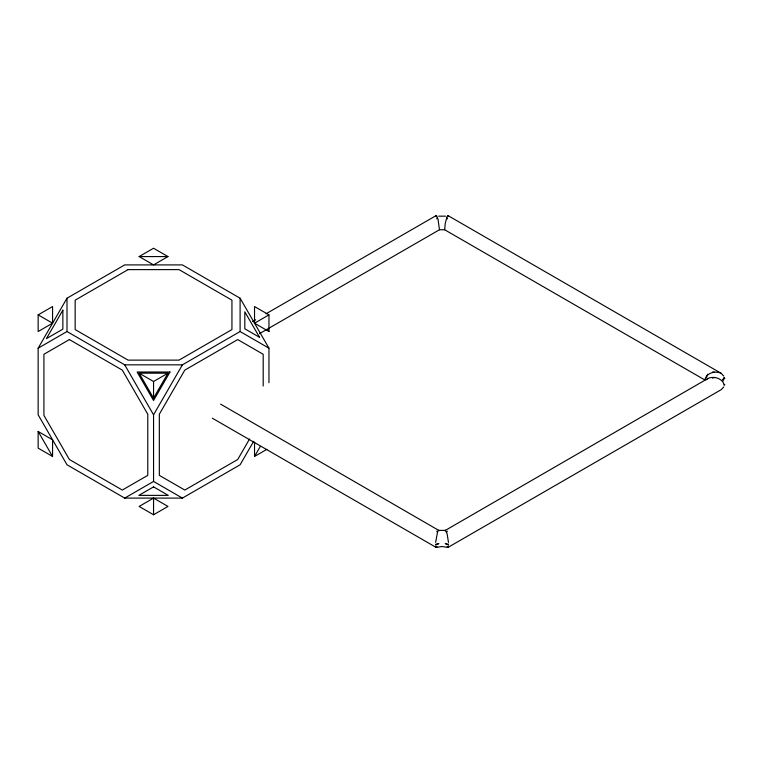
<?xml version="1.0" encoding="UTF-8"?>
<svg xmlns="http://www.w3.org/2000/svg" width="763" height="763" viewBox="0 0 763 763"><rect width="100%" height="100%" fill="white"/><g stroke="black" fill="none" stroke-linecap="round" stroke-linejoin="round"><path stroke-width="1.14" d="M721.273 373.374C715.522 370.398 705.966 372.954 704.888 379.993L444.667 229.758L445.239 223.425L447.108 216.349L447.986 215.586L721.273 373.374L723.753 376.064M435.644 542.407L437.514 532.116L438.487 530.237L439.192 530.647M448.482 545.86L447.986 547.414L442.063 546.518L436.14 547.414L212.352 418.21M446.66 532.288L446.727 532.145A8.174 2.031 -79.6 0 1 447.376 531.191M722.799 381.233L723.753 379.516M253.65 441.329L240.107 464.781L182.405 498.096L124.703 498.096L67.001 464.781L38.15 414.814L38.15 348.186L67.001 298.219L124.703 264.904L182.405 264.904L240.107 298.219L268.957 348.186L268.957 382.692M153.554 398.152L167.974 373.174L139.124 373.174L153.554 398.152L153.554 381.5L139.124 373.174M124.703 498.096L153.554 481.443L153.554 414.814L182.405 364.838L240.107 331.533L268.957 348.186M249.558 438.983L237.713 459.507L184.799 490.056L159.324 475.349L159.324 414.242L184.799 370.122L237.713 339.573L263.187 354.28L263.187 386.011M266.897 449.321L254.527 456.455L260.297 446.46M435.835 216.091L436.541 215.681L438.019 219.219L439.459 229.758L259.468 333.679M444.924 530.647L707.692 378.62C713.128 375.901 721.025 377.819 723.753 383.484M723.753 386.936L721.273 389.626L447.986 547.414M437.466 217.436L437.399 217.531A8.174 2.031 -79.6 0 0 436.751 218.914M436.541 547.319L437.008 546.651M706.166 379.821L707.692 378.62M38.15 314.871L52.571 306.545L52.571 323.197L38.15 331.533L38.15 314.871L52.571 323.197M139.124 256.568L153.554 248.242L167.974 256.568L153.554 264.904L139.124 256.568L167.974 256.568M38.15 348.186L67.001 331.533L67.001 298.219M252.572 321.566L255.672 319.783M265.982 313.831L436.14 215.586M153.554 381.5L167.974 373.174M254.527 323.197L268.957 314.871L268.957 331.533L254.527 323.197L254.527 306.545L268.957 314.871M153.554 498.096L139.124 506.432L153.554 514.758L167.974 506.432L153.554 498.096L153.554 514.758M724.087 385.248L724.85 384.8L723.515 384.027M445.487 216.167L438.639 216.167M714.74 377.513L714.53 377.532A8.174 6.352 -28.9 0 0 712.508 378.124M439.068 530.39L445.048 530.39M439.459 229.758L444.667 229.758M67.001 331.533L124.703 364.838L182.405 364.838M445.239 530.151L447.108 533.776L448.482 542.407M220.631 404.142L438.487 530.237M153.554 481.443L182.405 498.096M38.15 431.467L52.571 439.803L52.571 456.455L38.15 448.129L38.15 431.467L52.571 456.455M447.108 546.651L447.576 547.319M446.66 217.436L446.727 217.531A8.174 2.031 79.6 0 1 447.376 218.914M447.986 215.586L448.291 216.091M436.14 547.414L435.644 545.86M267.803 329.53L268.957 331.533M124.703 364.838L153.554 414.814M437.466 532.288L437.399 532.145A8.174 2.031 79.6 0 0 436.751 531.191M254.527 442.178L254.527 456.455M240.107 298.219L240.107 331.533M706.729 377.37A8.174 6.352 28.9 0 1 707.768 374.223M712.508 371.991A8.174 6.352 28.9 0 1 714.53 372.134M62.862 310.159L46.429 338.629L62.862 329.139L62.862 310.159M169.987 372.01L153.554 400.48L137.121 372.01L169.987 372.01M724.087 377.752L722.742 379.65L724.85 378.2L724.087 377.752M128.079 269.616L75.165 300.164L75.165 329.578L128.079 360.126L179.028 360.126L231.942 329.578L231.942 300.164L179.028 269.616L128.079 269.616M69.395 339.573L43.92 354.28L43.92 415.387L69.395 459.507L122.309 490.056L147.784 475.349L147.784 414.242L122.309 370.122L69.395 339.573M153.554 486.88L138.837 495.378L168.27 495.378L153.554 486.88M437.676 543.99L436.341 544.763L435.578 544.324L438.868 543.552L437.676 543.99M448.549 544.324L447.786 544.763L445.258 543.552L448.549 544.324M259.534 337.303L244.818 328.805L244.818 311.819L259.534 337.303"/></g></svg>
